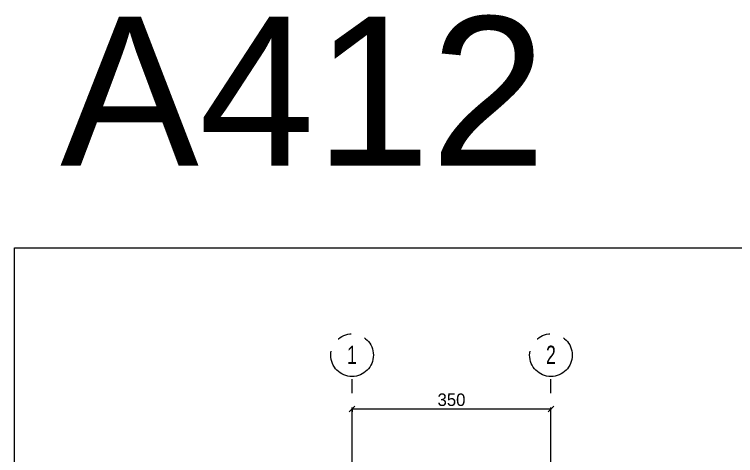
# Model space of a CAD drawing. Header units: inches. Extents: x -114 to 635, y -137 to 57.
# Drawn here: x 482.71 to 495.4, y -76.87 to -69.11 of the extents above; entities that cross this region are included whole.
import ezdxf
from ezdxf.enums import TextEntityAlignment as Align

# ---------------------------------------------------------------- set-up
doc = ezdxf.new("R2010")
doc.units = ezdxf.units.IN
doc.header["$MEASUREMENT"] = 0
doc.header["$PDMODE"] = 98
doc.linetypes.add('CENTER', pattern=[2, 1.25, -0.25, 0.25, -0.25])
doc.linetypes.add('CENTERX2', pattern=[4, 2.5, -0.5, 0.5, -0.5])
doc.layers.get('0').update_dxf_attribs({"lineweight": 5})
doc.layers.get('Defpoints').update_dxf_attribs({"lineweight": 5})
doc.layers.add('AXIES', color=7, linetype='CENTER', lineweight=0, true_color=0x949596)
doc.layers.add('AXIS DIMENSION', color=8, linetype='Continuous', lineweight=5)
doc.layers.add('BORDER A2', color=7, linetype='Continuous', lineweight=50)
doc.styles.add('Arial', font='arial.ttf')
doc.styles.add('ARIAL-GRID', font='arial.ttf', dxfattribs={"width": 0.7, "height": 320})
doc.styles.add('MAIN', font='')
doc.styles.get('MAIN').set_extended_font_data('Shonar Bangla')
doc.dimstyles.new('MFS-AXIS', dxfattribs={"dimtxt": 0.22, "dimasz": 0.1, "dimexe": 0, "dimexo": 0.15, "dimgap": 0.05, "dimtad": 1, "dimdec": 0, "dimlfac": 100, "dimzin": 0, "dimdsep": 46, "dimtxsty": 'MAIN', "dimblk": 'OBLIQUE', "dimcen": 0.09, "dimclrd": 1, "dimclre": 1, "dimclrt": 2, "dimadec": 0, "dimazin": 0, "dimtfac": 1, "dimtdec": 0, "dimtix": 1, "dimtofl": 0, "dimtmove": 2, "dimatfit": 3, "dimldrblk": 'OBLIQUE', "dimfxl": 0.05, "dimfxlon": 1, "dimtolj": 1, "dimtzin": 0, "dimlwd": -1, "dimarcsym": 1})

# ---------------------------------------------------------------- blocks, each defined once
blk = doc.blocks.new('WSA-GRID')
at = {"layer": 'AXIES', "style": 'ARIAL-GRID', "width": 0.7}
blk.add_attdef('GRID', text='', height=320, dxfattribs=at).set_placement((0, 522), align=Align.MIDDLE_CENTER)
blk = doc.blocks.new('_Oblique')
at = {"color": 0, "lineweight": -2}
blk.add_line((-0.5, -0.5), (0.5, 0.5), dxfattribs=at)
blk = doc.blocks.new('*D1261')
at = {"layer": 'AXIS DIMENSION', "color": 1, "linetype": 'Continuous', "lineweight": -2, "transparency": 16777216}
for p, q in [((488.65, -76.098), (488.65, -76.048)), ((492.15, -76.057), (492.15, -76.048))]:
    blk.add_line(p, q, dxfattribs=at)
at = {"layer": 'AXIS DIMENSION', "color": 1, "linetype": 'Continuous', "transparency": 16777216}
blk.add_line((488.65, -76.048), (492.15, -76.048), dxfattribs=at)
at = {"layer": 'Defpoints', "color": 0, "transparency": 16777216}
for p in [(492.15, -76.048), (492.15, -76.207, 0), (488.65, -76.384, 0)]:
    blk.add_point(p, dxfattribs=at)
at = {"layer": 'AXIS DIMENSION', "color": 1, "transparency": 16777216, "xscale": 0.1, "yscale": 0.1, "zscale": 0.1, "rotation": 180}
blk.add_blockref('_Oblique', (488.65, -76.048), dxfattribs=at)
at = {"layer": 'AXIS DIMENSION', "color": 1, "transparency": 16777216, "xscale": 0.1, "yscale": 0.1, "zscale": 0.1}
blk.add_blockref('_Oblique', (492.15, -76.048), dxfattribs=at)
at = {"layer": 'AXIS DIMENSION', "color": 2, "transparency": 16777216, "insert": (490.4, -75.888), "char_height": 0.22, "attachment_point": 5, "style": 'MAIN'}
blk.add_mtext('\\A1;350', dxfattribs=at)

msp = doc.modelspace()

# ---------------------------------------------------------------- linework, layer by layer
at = {"layer": 'AXIES', "linetype": 'CENTERX2', "ltscale": 0.5}
for p, q in [((488.65, -85.272, 0), (488.65, -75.477, 0)), ((492.15, -85.272, 0), (492.15, -75.477, 0))]:
    msp.add_line(p, q, dxfattribs=at)
for centre in [(488.65, -75.102, 0), (492.15, -75.102, 0)]:
    msp.add_circle(centre, 0.375, dxfattribs=at)
at = {"layer": 'BORDER A2', "lineweight": 5}
msp.add_lwpolyline([(482.709, -73.215), (528.309, -73.215), (528.309, -113.415), (482.709, -113.415)], close=True, dxfattribs=at)

# ---------------------------------------------------------------- block references
at = {"layer": 'AXIES', "color": 251, "linetype": 'CENTERX2', "xscale": 0.001, "yscale": 0.001, "zscale": 0.001}
for p, values in [((488.65, -75.618, 0), {'GRID': '1'}), ((492.15, -75.618, 0), {'GRID': '2'})]:
    msp.add_blockref('WSA-GRID', p, dxfattribs=at).add_auto_attribs(values)

# ---------------------------------------------------------------- texts
at = {"layer": 'Defpoints', "insert": (483.512, -69.149), "char_height": 2.6227, "attachment_point": 1, "style": 'Arial'}
msp.add_mtext_dynamic_manual_height_columns('{\\C8;A412}', width=12.60747, gutter_width=4.456, heights=[0], dxfattribs=at)

# ---------------------------------------------------------------- dimensions: what is measured, and where the dimension line sits
at = {"layer": 'AXIS DIMENSION'}
dim = msp.add_linear_dim(base=(492.15, -76.048), p1=(488.65, -76.384, 0), p2=(492.15, -76.207, 0), dimstyle='MFS-AXIS', dxfattribs=at)
dim.commit()
dim.dimension.update_dxf_attribs({"geometry": '*D1261', "text_midpoint": (490.4, -75.888)})

doc.saveas('drawing.dxf')
